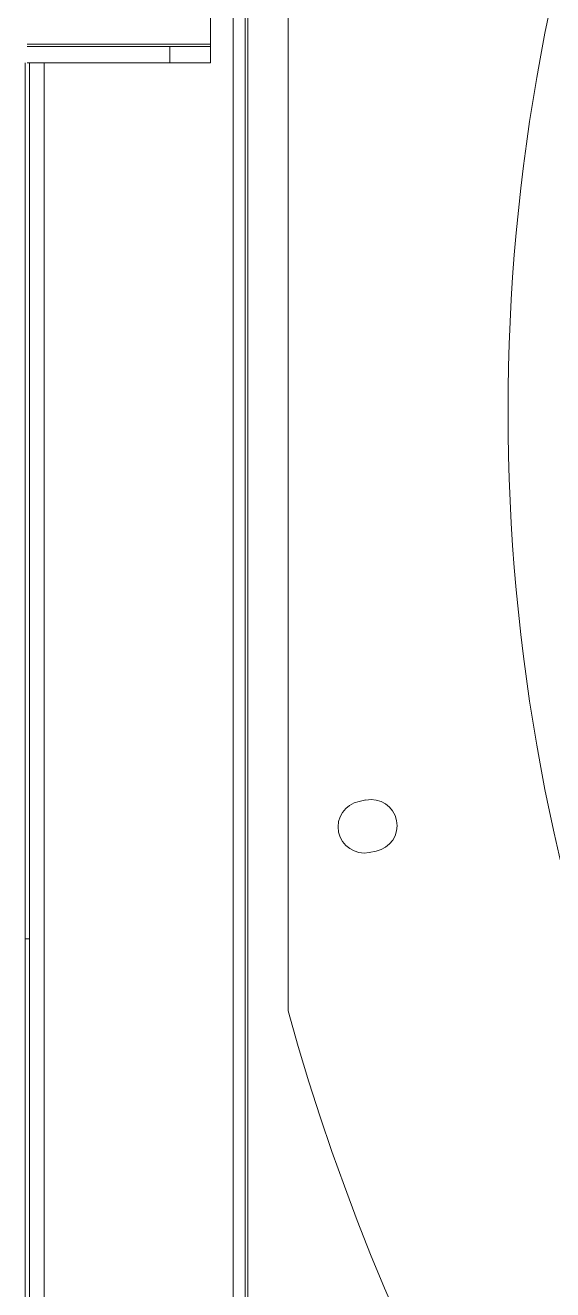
# Model space of a CAD drawing. Header units: millimetres. Extents: x 113490 to 142599, y -20467 to 115.
# Drawn here: x 129509.2 to 129638.7, y -11575.6 to -11265.2 of the extents above; entities that cross this region are included whole.
import ezdxf

# ---------------------------------------------------------------- set-up
doc = ezdxf.new("R2010")
doc.units = ezdxf.units.MM
doc.layers.add('DV3_0', color=7, linetype='Continuous')

msp = doc.modelspace()

# ---------------------------------------------------------------- linework, layer by layer
at = {"layer": 'DV3_0', "color": 7, "linetype": 'Continuous', "lineweight": 20}
for p, q in [((129563.84, -11862.07), (129563.84, -9845.59)), ((129509.74, -11269.89), (129554.74, -11269.89)), ((129509.74, -11269.89), (129554.74, -11269.89)), ((129513.84, -11903.49), (129513.84, -11274.49)), ((129513.84, -11903.49), (129513.84, -11274.49))]:
    msp.add_line(p, q, dxfattribs=at)
at = {"layer": 'DV3_0', "color": 7, "linetype": 'Continuous', "lineweight": 15}
for p, q in [((129560.24, -11847.85), (129560.24, -9857.26)), ((129563.24, -11847.85), (129563.24, -9857.26)), ((129554.74, -11159.09), (129554.74, -11269.89)), ((129573.74, -11212.82), (129573.74, -11507.16)), ((129509.74, -11270.49), (129544.74, -11270.49)), ((129509.74, -11270.49), (129544.74, -11270.49)), ((129544.74, -11270.49), (129554.74, -11270.49)), ((129544.74, -11274.49), (129544.74, -11270.49)), ((129554.74, -11269.89), (129554.74, -11270.49)), ((129554.74, -11270.49), (129554.74, -11274.49)), ((129509.24, -11906.49), (129509.24, -11274.49)), ((129509.24, -11906.49), (129509.24, -11274.49)), ((129509.74, -11274.49), (129544.74, -11274.49)), ((129509.74, -11274.49), (129544.74, -11274.49)), ((129510.24, -11906.49), (129510.24, -11274.49)), ((129510.24, -11906.49), (129510.24, -11274.49)), ((129554.74, -11274.49), (129544.74, -11274.49)), ((129592.85, -11455.38), (129591.19, -11455.72)), ((129593.68, -11468.27), (129595.35, -11467.94)), ((129510.24, -11489.48), (129509.24, -11489.48)), ((129510.24, -11489.48), (129509.24, -11489.48))]:
    msp.add_line(p, q, dxfattribs=at)
for centre, radius, start, end in [((130105.24, -11359.99), 477.5, 136.9802, 223.0198), ((129592.43, -11461.99), 6.4, 101.25, 281.25), ((129594.1, -11461.66), 6.4, 281.25, 101.25), ((130105.24, -11359.99), 551.5, 195.4775, 254.5225)]:
    msp.add_arc(centre, radius, start, end, dxfattribs=at)

doc.saveas('drawing.dxf')
